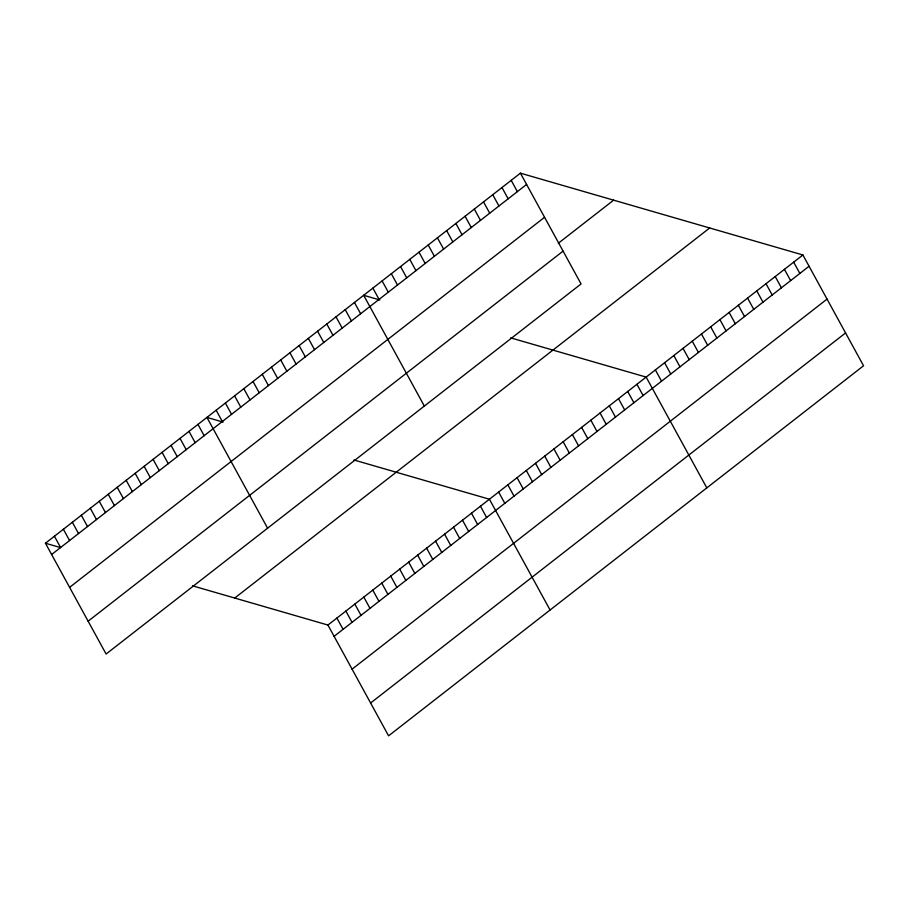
<?xml version="1.0" encoding="UTF-8"?>
<svg xmlns="http://www.w3.org/2000/svg" width="909" height="909" viewBox="0 0 909 909"><rect width="100%" height="100%" fill="white"/><g stroke="black" fill="none" stroke-linecap="round" stroke-linejoin="round"><path stroke-width="1.36" d="M520.414 173.165L581.067 283.949L106.103 654.025L45.45 543.23L520.414 173.165L802.897 254.975L863.55 365.77L388.586 735.836L327.933 625.051L192.458 585.805M51.631 554.513L526.595 184.447M69.607 587.35L544.571 217.285M558.308 243.26L613.632 200.162M88.128 621.188L563.091 251.111M234.715 598.054L709.679 227.977M327.933 625.051L802.897 254.975M334.103 636.323L809.067 266.257M352.09 669.16L827.054 299.095M370.611 702.998L845.575 332.933M379.837 299.97L363.68 295.289L424.333 406.073M510.676 337.864L646.151 377.099L706.816 487.894M223.091 422.094L206.934 417.413L267.598 528.197M353.942 459.988L489.417 499.223L550.07 610.007M45.45 543.23L60.369 547.559M793.671 262.156L799.852 273.439M784.456 269.348L790.625 280.62M775.229 276.529L781.41 287.812M766.014 283.71L772.196 294.993M756.799 290.891L762.969 302.174M747.573 298.084L753.754 309.355M738.358 305.265L744.528 316.548M729.132 312.446L735.313 323.729M719.917 319.627L726.086 330.91M710.69 326.808L716.871 338.091M701.475 334.001L707.656 345.272M692.26 341.182L698.43 352.465M683.034 348.363L689.215 359.646M673.819 355.544L679.989 366.827M664.593 362.736L670.774 374.008M655.378 369.918L661.547 381.201M636.936 384.28L643.117 395.563M627.721 391.472L633.891 402.744M511.199 180.346L517.369 191.629M618.495 398.653L624.676 409.936M501.973 187.527L508.154 198.81M609.28 405.834L615.45 417.117M492.758 194.719L498.927 205.991M600.054 413.016L606.235 424.298M483.531 201.9L489.712 213.183M590.839 420.197L597.008 431.48M474.316 209.081L480.486 220.364M581.612 427.389L587.793 438.661M465.09 216.262L471.271 227.545M572.397 434.57L578.578 445.853M455.875 223.455L462.045 234.727M563.182 441.751L569.352 453.034M446.66 230.636L452.83 241.908M553.956 448.932L560.137 460.215M437.434 237.817L443.615 249.1M544.741 456.125L550.911 467.396M428.219 244.998L434.388 256.281M535.515 463.306L541.696 474.589M418.992 252.179L425.173 263.462M526.3 470.487L532.469 481.77M409.777 259.372L415.947 270.643M517.073 477.668L523.254 488.951M400.551 266.553L406.732 277.836M507.858 484.861L514.028 496.132M391.336 273.734L397.506 285.017M498.643 492.042L504.813 503.325M382.121 280.915L388.291 292.198M372.895 288.108L379.076 299.379M480.452 506.211L486.622 517.494M471.476 513.199L477.645 524.482M354.453 302.47L360.634 313.753M462.499 520.198L468.68 531.47M345.238 309.651L351.408 320.934M453.534 527.186L459.704 538.469M336.012 316.843L342.193 328.115M444.558 534.174L450.739 545.457M326.797 324.024L332.967 335.296M435.593 541.162L441.763 552.445M317.582 331.206L323.752 342.488M426.616 548.15L432.798 559.433M308.356 338.387L314.537 349.67M417.651 555.149L423.821 566.421M299.141 345.568L305.31 356.851M408.675 562.137L414.845 573.42M289.914 352.76L296.095 364.032M399.699 569.125L405.88 580.408M280.699 359.941L286.869 371.224M390.734 576.113L396.903 587.396M271.473 367.122L277.654 378.405M381.757 583.101L387.938 594.384M262.258 374.303L268.428 385.586M372.792 590.1L378.962 601.372M253.032 381.496L259.213 392.768M363.816 597.088L369.997 608.371M243.817 388.677L249.998 399.96M354.851 604.076L361.021 615.359M234.602 395.858L240.771 407.141M345.874 611.064L352.044 622.347M225.375 403.039L231.556 414.322M336.898 618.052L343.079 629.335M216.16 410.232L222.33 421.503M197.969 424.401L204.139 435.684M188.992 431.389L195.174 442.672M180.027 438.377L186.197 449.66M171.051 445.376L177.232 456.648M162.075 452.364L168.256 463.647M153.11 459.352L159.28 470.635M144.133 466.34L150.315 477.623M135.168 473.328L141.338 484.611M126.192 480.327L132.373 491.599M117.227 487.315L123.397 498.598M108.251 494.303L114.432 505.586M99.274 501.291L105.455 512.574M90.309 508.279L96.479 519.562M81.333 515.278L87.514 526.55M72.368 522.266L78.538 533.549M63.391 529.254L69.573 540.537M54.426 536.242L60.596 547.525"/></g></svg>
